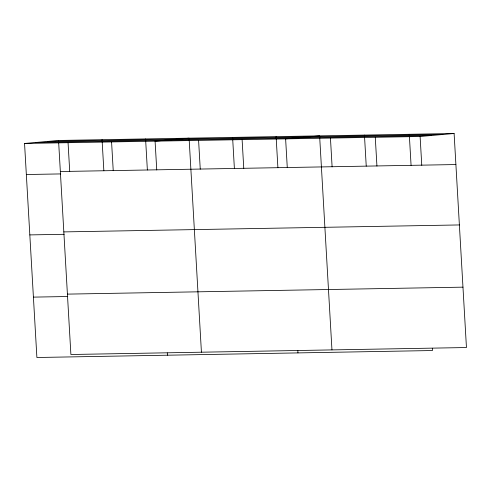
<?xml version="1.0" encoding="UTF-8"?>
<svg xmlns="http://www.w3.org/2000/svg" width="491" height="491" viewBox="0 0 491 491"><rect width="100%" height="100%" fill="white"/><g stroke="black" fill="none" stroke-linecap="round" stroke-linejoin="round"><path stroke-width="0.74" d="M432.319 348.242L432.448 350.537L36.893 357.503L24.55 143.464L58.552 140.463L454.107 133.497L466.45 347.536L70.894 354.502L58.552 140.463M24.55 143.464L420.106 136.498L454.107 133.497M47.332 141.451L442.888 134.485M35.769 142.476L431.325 135.504M60.344 171.525L455.9 164.553M26.342 174.52L60.694 173.918M63.824 231.905L459.38 224.939M29.822 234.907L64.174 234.299M67.408 294.121L462.97 287.155M33.413 297.123L67.758 296.515M420.106 136.498L421.769 165.283M409.279 134.282L411.071 165.344M375.277 137.284L376.935 166.075M364.451 135.074L366.237 166.136M330.449 138.075L332.106 166.86M331.959 349.905L319.616 135.866L285.621 138.867L287.278 167.652M297.828 350.611L297.957 352.906M276.108 136.633L277.9 167.689M242.106 139.634L243.769 168.419M232.599 137.394L234.385 168.456M198.597 140.395L200.254 169.186M201.427 352.207L189.084 138.161L155.082 141.162L156.746 169.954M167.296 352.912L167.425 355.208M145.575 138.928L147.368 169.99M111.574 141.93L113.231 170.715M102.06 139.696L103.853 170.758M68.059 142.697L69.722 171.482"/></g></svg>
